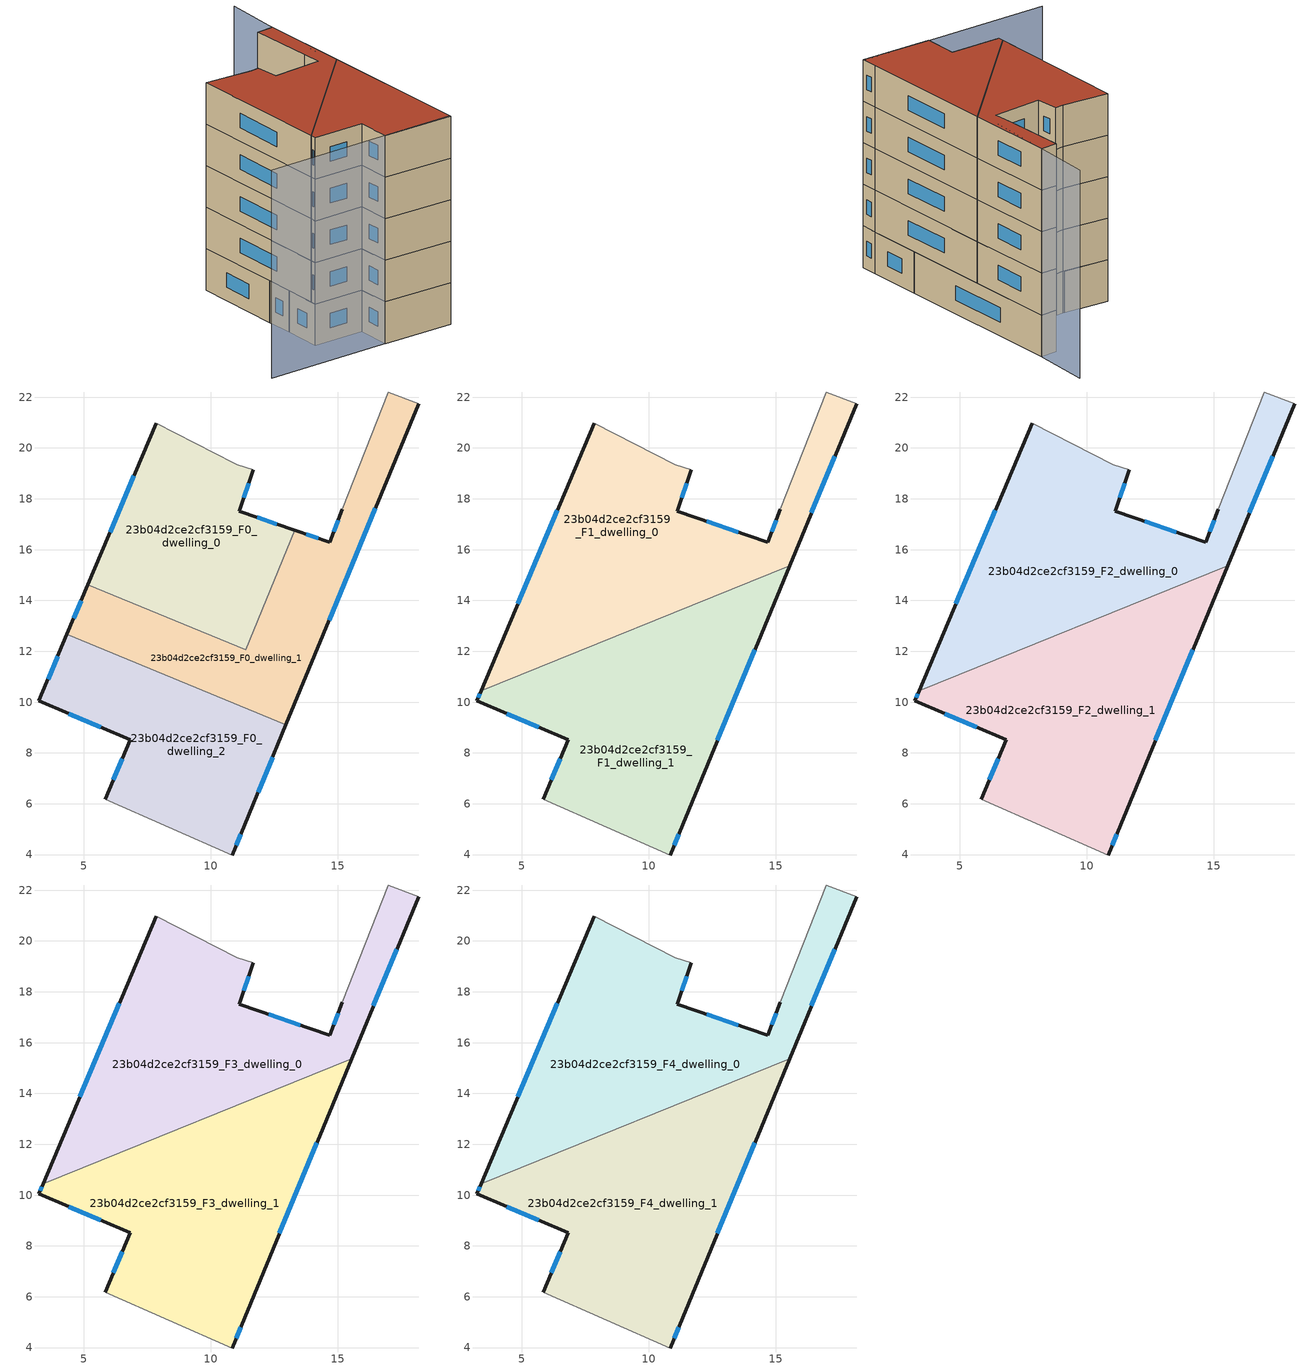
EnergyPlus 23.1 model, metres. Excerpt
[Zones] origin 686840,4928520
23b04d2ce2cf3159_F0_dwelling_0
 floor ground (EU_floor_Construction): 11.68,19.15 11.13,17.51 13.31,16.76 11.37,12.06 5.17,14.63 7.85,20.98 10.92,19.4 11.04,19.34 z0
 wall outside (EU_wall_Construction): 7.85,20.98 5.17,14.63 / 13.31,16.76 11.13,17.51 11.68,19.15 z0:3
 wall to 23b04d2ce2cf3159_F0_dwelling_1 (EU_wall_Construction): 5.17,14.63 11.37,12.06 13.31,16.76 z0:3
 wall adiabatic (EU_wall_Construction): 11.68,19.15 11.04,19.34 10.92,19.4 7.85,20.98 z0:3
 window (EU_Window_Construction): 6.98,18.92 6.04,16.69 / 11.31,18.05 11.5,18.62 / 12.6,17.01 11.84,17.27 z0.98:2.02
23b04d2ce2cf3159_F0_dwelling_1
 floor ground (EU_floor_Construction): 18.18,21.75 12.96,9.11 4.34,12.66 5.17,14.63 11.37,12.06 13.31,16.76 14.68,16.29 15.18,17.58 16.98,22.2 z0
 wall outside (EU_wall_Construction): 15.18,17.58 14.68,16.29 13.31,16.76 / 12.96,9.11 18.18,21.75 / 5.17,14.63 4.34,12.66 z0:3
 wall adiabatic (EU_wall_Construction): 18.18,21.75 16.98,22.2 15.18,17.58 z0:3
 wall to 23b04d2ce2cf3159_F0_dwelling_2 (EU_wall_Construction): 4.34,12.66 12.96,9.11 z0:3
 window (EU_Window_Construction): 14.23,16.45 13.75,16.61 / 15.01,17.16 14.84,16.71 / 14.65,13.22 16.48,17.64 / 4.9,13.99 4.61,13.3 z0.98:2.02
23b04d2ce2cf3159_F0_dwelling_2
 floor ground (EU_floor_Construction): 12.96,9.11 11.34,5.18 10.84,3.98 5.85,6.18 6.84,8.52 3.24,10.04 4.34,12.66 z0
 wall outside (EU_wall_Construction): 4.34,12.66 3.24,10.04 6.84,8.52 5.85,6.18 / 10.84,3.98 11.34,5.18 12.96,9.11 z0:3
 wall adiabatic (EU_wall_Construction): 5.85,6.18 10.84,3.98 z0:3
 window (EU_Window_Construction): 3.98,11.81 3.6,10.9 / 11.86,6.46 12.43,7.83 / 11,4.37 11.17,4.79 / 6.51,7.76 6.17,6.94 / 4.41,9.55 5.67,9.02 z0.98:2.02
23b04d2ce2cf3159_F1_dwelling_0
 floor to 23b04d2ce2cf3159_F0_dwelling_0 (EU_floor_Construction): 11.68,19.15 11.13,17.51 13.31,16.76 12.17,14 9.4,12.88 5.17,14.63 7.85,20.98 11.04,19.34 z3
 floor to 23b04d2ce2cf3159_F0_dwelling_1 (EU_floor_Construction): 18.18,21.75 15.54,15.37 12.17,14 13.31,16.76 14.68,16.29 15.18,17.58 16.98,22.2 z3; 9.4,12.88 6.58,11.74 4.34,12.66 5.17,14.63 z3
 floor to 23b04d2ce2cf3159_F0_dwelling_2 (EU_floor_Construction): 6.58,11.74 3.41,10.45 4.34,12.66 z3
 wall outside (EU_wall_Construction): 15.18,17.58 14.68,16.29 11.13,17.51 11.68,19.15 / 15.54,15.37 18.18,21.75 / 7.85,20.98 3.41,10.45 z3:6
 wall adiabatic (EU_wall_Construction): 18.18,21.75 16.98,22.2 15.18,17.58 / 11.68,19.15 11.04,19.34 7.85,20.98 z3:6
 wall to 23b04d2ce2cf3159_F1_dwelling_1 (EU_wall_Construction): 3.41,10.45 15.54,15.37 z3:6
 window (EU_Window_Construction): 13.52,16.69 12.28,17.12 / 15.01,17.16 14.84,16.71 / 16.4,17.45 17.32,19.67 / 6.4,17.56 4.85,13.88 / 11.31,18.05 11.5,18.62 z3.98:5.02
23b04d2ce2cf3159_F1_dwelling_1
 floor to 23b04d2ce2cf3159_F0_dwelling_1 (EU_floor_Construction): 15.54,15.37 12.96,9.11 6.58,11.74 9.4,12.88 11.37,12.06 12.17,14 z3
 floor to 23b04d2ce2cf3159_F0_dwelling_2 (EU_floor_Construction): 12.96,9.11 11.34,5.18 10.84,3.98 5.85,6.18 6.84,8.52 3.24,10.04 3.41,10.45 6.58,11.74 z3
 floor to 23b04d2ce2cf3159_F0_dwelling_0 (EU_floor_Construction): 12.17,14 11.37,12.06 9.4,12.88 z3
 wall outside (EU_wall_Construction): 3.41,10.45 3.24,10.04 6.84,8.52 5.85,6.18 / 10.84,3.98 11.34,5.18 15.54,15.37 z3:6
 wall adiabatic (EU_wall_Construction): 5.85,6.18 10.84,3.98 z3:6
 window (EU_Window_Construction): 6.51,7.76 6.17,6.94 / 4.41,9.55 5.67,9.02 / 3.35,10.32 3.29,10.18 / 12.7,8.5 14.18,12.06 / 11,4.37 11.17,4.79 z3.98:5.02
23b04d2ce2cf3159_F2_dwelling_0
 floor to 23b04d2ce2cf3159_F1_dwelling_0 (EU_floor_Construction): 18.18,21.75 15.54,15.37 3.41,10.45 7.85,20.98 11.04,19.34 11.68,19.15 11.13,17.51 14.68,16.29 15.18,17.58 16.98,22.2 z6
 wall outside (EU_wall_Construction): 15.18,17.58 14.68,16.29 11.13,17.51 11.68,19.15 / 15.54,15.37 18.18,21.75 / 7.85,20.98 3.41,10.45 z6:9
 wall adiabatic (EU_wall_Construction): 18.18,21.75 16.98,22.2 15.18,17.58 / 11.68,19.15 11.04,19.34 7.85,20.98 z6:9
 wall to 23b04d2ce2cf3159_F2_dwelling_1 (EU_wall_Construction): 3.41,10.45 15.54,15.37 z6:9
 window (EU_Window_Construction): 13.52,16.69 12.28,17.12 / 15.01,17.16 14.84,16.71 / 16.4,17.45 17.32,19.67 / 6.4,17.56 4.85,13.88 / 11.31,18.05 11.5,18.62 z6.98:8.02
23b04d2ce2cf3159_F2_dwelling_1
 floor to 23b04d2ce2cf3159_F1_dwelling_1 (EU_floor_Construction): 15.54,15.37 11.34,5.18 10.84,3.98 5.85,6.18 6.84,8.52 3.24,10.04 3.41,10.45 z6
 wall outside (EU_wall_Construction): 3.41,10.45 3.24,10.04 6.84,8.52 5.85,6.18 / 10.84,3.98 11.34,5.18 15.54,15.37 z6:9
 wall adiabatic (EU_wall_Construction): 5.85,6.18 10.84,3.98 z6:9
 window (EU_Window_Construction): 6.51,7.76 6.17,6.94 / 4.41,9.55 5.67,9.02 / 3.35,10.32 3.29,10.18 / 12.7,8.5 14.18,12.06 / 11,4.37 11.17,4.79 z6.98:8.02
23b04d2ce2cf3159_F3_dwelling_0
 floor to 23b04d2ce2cf3159_F2_dwelling_0 (EU_floor_Construction): 18.18,21.75 15.54,15.37 3.41,10.45 7.85,20.98 11.04,19.34 11.68,19.15 11.13,17.51 14.68,16.29 15.18,17.58 16.98,22.2 z9
 wall outside (EU_wall_Construction): 15.18,17.58 14.68,16.29 11.13,17.51 11.68,19.15 / 15.54,15.37 18.18,21.75 / 7.85,20.98 3.41,10.45 z9:12
 wall adiabatic (EU_wall_Construction): 18.18,21.75 16.98,22.2 15.18,17.58 / 11.68,19.15 11.04,19.34 7.85,20.98 z9:12
 wall to 23b04d2ce2cf3159_F3_dwelling_1 (EU_wall_Construction): 3.41,10.45 15.54,15.37 z9:12
 window (EU_Window_Construction): 13.52,16.69 12.28,17.12 / 15.01,17.16 14.84,16.71 / 16.4,17.45 17.32,19.67 / 6.4,17.56 4.85,13.88 / 11.31,18.05 11.5,18.62 z9.98:11.02
23b04d2ce2cf3159_F3_dwelling_1
 floor to 23b04d2ce2cf3159_F2_dwelling_1 (EU_floor_Construction): 15.54,15.37 11.34,5.18 10.84,3.98 5.85,6.18 6.84,8.52 3.24,10.04 3.41,10.45 z9
 wall outside (EU_wall_Construction): 3.41,10.45 3.24,10.04 6.84,8.52 5.85,6.18 / 10.84,3.98 11.34,5.18 15.54,15.37 z9:12
 wall adiabatic (EU_wall_Construction): 5.85,6.18 10.84,3.98 z9:12
 window (EU_Window_Construction): 6.51,7.76 6.17,6.94 / 4.41,9.55 5.67,9.02 / 3.35,10.32 3.29,10.18 / 12.7,8.5 14.18,12.06 / 11,4.37 11.17,4.79 z9.98:11.02
23b04d2ce2cf3159_F4_dwelling_0
 floor to 23b04d2ce2cf3159_F3_dwelling_0 (EU_floor_Construction): 18.18,21.75 15.54,15.37 3.41,10.45 7.85,20.98 11.04,19.34 11.68,19.15 11.13,17.51 14.68,16.29 15.18,17.58 16.98,22.2 z12
 wall outside (EU_wall_Construction): 15.18,17.58 14.68,16.29 11.13,17.51 11.68,19.15 / 15.54,15.37 18.18,21.75 / 7.85,20.98 3.41,10.45 z12:15
 wall adiabatic (EU_wall_Construction): 18.18,21.75 16.98,22.2 15.18,17.58 / 11.68,19.15 11.04,19.34 7.85,20.98 z12:15
 wall to 23b04d2ce2cf3159_F4_dwelling_1 (EU_wall_Construction): 3.41,10.45 15.54,15.37 z12:15
 window (EU_Window_Construction): 13.52,16.69 12.28,17.12 / 15.01,17.16 14.84,16.71 / 16.4,17.45 17.32,19.67 / 6.4,17.56 4.85,13.88 / 11.31,18.05 11.5,18.62 z12.98:14.02
 roof outside (EU_roof_Construction): 15.54,15.37 18.18,21.75 16.98,22.2 15.18,17.58 14.68,16.29 11.13,17.51 11.68,19.15 11.04,19.34 7.85,20.98 3.41,10.45 z15
23b04d2ce2cf3159_F4_dwelling_1
 floor to 23b04d2ce2cf3159_F3_dwelling_1 (EU_floor_Construction): 15.54,15.37 11.34,5.18 10.84,3.98 5.85,6.18 6.84,8.52 3.24,10.04 3.41,10.45 z12
 wall outside (EU_wall_Construction): 3.41,10.45 3.24,10.04 6.84,8.52 5.85,6.18 / 10.84,3.98 11.34,5.18 15.54,15.37 z12:15
 wall adiabatic (EU_wall_Construction): 5.85,6.18 10.84,3.98 z12:15
 window (EU_Window_Construction): 6.51,7.76 6.17,6.94 / 4.41,9.55 5.67,9.02 / 3.35,10.32 3.29,10.18 / 12.7,8.5 14.18,12.06 / 11,4.37 11.17,4.79 z12.98:14.02
 roof outside (EU_roof_Construction): 11.34,5.18 15.54,15.37 3.41,10.45 3.24,10.04 6.84,8.52 5.85,6.18 10.84,3.98 z15
shading: -2.95,9.86 10.88,4.08 / 20.1,25.73 15.89,17 z0:15
[Building]
EU S2 Campaign: North Axis=0; Terrain=City; Solar Distribution=FullExterior
[Site:Location]
Bologna: Latitude=44.5; Longitude=11.25; Time Zone=1; Elevation=37
[SizingPeriod:WeatherFileDays]
AnnualSizingPeriod: Begin Month=1; Begin Day of Month=1; End Month=12; End Day of Month=31; Day of Week for Start Day=Monday; Use Weather File Daylight Saving Period=No; Use Weather File Rain and Snow Indicators=No
[MATERIAL]
EU_InternalMass_Material: Roughness=MediumRough; Thickness=0.1; Conductivity=1; Density=1800; Specific Heat=900; Thermal Absorptance=0.9; Solar Absorptance=0.7; Visible Absorptance=0.7
[MATERIAL:NOMASS] Roughness=MediumRough; Thermal Absorptance=0.9; Solar Absorptance=0.7; Visible Absorptance=0.7
Name | Thermal Resistance
EU_wall_NoMass | 0.905828
EU_roof_NoMass | 0.37593
EU_floor_NoMass | 0.67114
[WINDOWMATERIAL:SIMPLEGLAZINGSYSTEM]
EU_Window_SimpleGlazing: UFactor=4.52486; Solar Heat Gain Coefficient=0.85; Visible Transmittance=0.85
[CONSTRUCTION]
EU_wall_Construction: EU_wall_NoMass
EU_roof_Construction: EU_roof_NoMass
EU_floor_Construction: EU_floor_NoMass
EU_Window_Construction: EU_Window_SimpleGlazing
EU_InternalMass_Construction: EU_InternalMass_Material
[ZONE] Type=1; Multiplier=1; Ceiling Height=autocalculate; Floor Area=autocalculate; Part of Total Floor Area=Yes
Name | Volume
23b04d2ce2cf3159_F0_dwelling_0; 23b04d2ce2cf3159_F0_dwelling_1 | 122.822
23b04d2ce2cf3159_F1_dwelling_0; 23b04d2ce2cf3159_F2_dwelling_0; 23b04d2ce2cf3159_F3_dwelling_0; 23b04d2ce2cf3159_F4_dwelling_0 | 184.23
23b04d2ce2cf3159_F1_dwelling_1; 23b04d2ce2cf3159_F2_dwelling_1; 23b04d2ce2cf3159_F3_dwelling_1; 23b04d2ce2cf3159_F4_dwelling_1 | 184.235
23b04d2ce2cf3159_F0_dwelling_2 | 122.82
[INTERNALMASS] Construction=EU_InternalMass_Construction
Name | Zone or ZoneList | Surface Area
23b04d2ce2cf3159_F0_dwelling_0_EU_InternalMass | 23b04d2ce2cf3159_F0_dwelling_0 | 40.9402
23b04d2ce2cf3159_F0_dwelling_1_EU_InternalMass | 23b04d2ce2cf3159_F0_dwelling_1 | 40.9406
23b04d2ce2cf3159_F0_dwelling_2_EU_InternalMass | 23b04d2ce2cf3159_F0_dwelling_2 | 40.9412
23b04d2ce2cf3159_F1_dwelling_0_EU_InternalMass | 23b04d2ce2cf3159_F1_dwelling_0 | 61.4101
23b04d2ce2cf3159_F1_dwelling_1_EU_InternalMass | 23b04d2ce2cf3159_F1_dwelling_1 | 61.4118
23b04d2ce2cf3159_F2_dwelling_0_EU_InternalMass | 23b04d2ce2cf3159_F2_dwelling_0 | 61.4101
23b04d2ce2cf3159_F2_dwelling_1_EU_InternalMass | 23b04d2ce2cf3159_F2_dwelling_1 | 61.4118
23b04d2ce2cf3159_F3_dwelling_0_EU_InternalMass | 23b04d2ce2cf3159_F3_dwelling_0 | 61.4101
23b04d2ce2cf3159_F3_dwelling_1_EU_InternalMass | 23b04d2ce2cf3159_F3_dwelling_1 | 61.4118
23b04d2ce2cf3159_F4_dwelling_0_EU_InternalMass | 23b04d2ce2cf3159_F4_dwelling_0 | 61.4101
23b04d2ce2cf3159_F4_dwelling_1_EU_InternalMass | 23b04d2ce2cf3159_F4_dwelling_1 | 61.4118
[OTHEREQUIPMENT] Fuel Type=Electricity; Design Level Calculation Method=Watts/Area; Power per Zone Floor Area=1; Fraction Latent=0; Fraction Radiant=0; Fraction Lost=0; Carbon Dioxide Generation Rate=0; EndUse Subcategory=EU_Step8_InternalGains
Name | Zone or ZoneList or Space or SpaceList | Schedule
EU_Step8_InternalGain_23b04d2ce2cf3159_F0_dwelling_0_f000 | 23b04d2ce2cf3159_F0_dwelling_0 | EU_Step8_GainSchedule_23b04d2ce2cf3159_F0_dwelling_0_f000
EU_Step8_InternalGain_23b04d2ce2cf3159_F0_dwelling_1_f000 | 23b04d2ce2cf3159_F0_dwelling_1 | EU_Step8_GainSchedule_23b04d2ce2cf3159_F0_dwelling_1_f000
EU_Step8_InternalGain_23b04d2ce2cf3159_F0_dwelling_2_f000 | 23b04d2ce2cf3159_F0_dwelling_2 | EU_Step8_GainSchedule_23b04d2ce2cf3159_F0_dwelling_2_f000
EU_Step8_InternalGain_23b04d2ce2cf3159_F1_dwelling_0_f000 | 23b04d2ce2cf3159_F1_dwelling_0 | EU_Step8_GainSchedule_23b04d2ce2cf3159_F1_dwelling_0_f000
EU_Step8_InternalGain_23b04d2ce2cf3159_F1_dwelling_1_f000 | 23b04d2ce2cf3159_F1_dwelling_1 | EU_Step8_GainSchedule_23b04d2ce2cf3159_F1_dwelling_1_f000
EU_Step8_InternalGain_23b04d2ce2cf3159_F2_dwelling_0_f000 | 23b04d2ce2cf3159_F2_dwelling_0 | EU_Step8_GainSchedule_23b04d2ce2cf3159_F2_dwelling_0_f000
EU_Step8_InternalGain_23b04d2ce2cf3159_F2_dwelling_1_f000 | 23b04d2ce2cf3159_F2_dwelling_1 | EU_Step8_GainSchedule_23b04d2ce2cf3159_F2_dwelling_1_f000
EU_Step8_InternalGain_23b04d2ce2cf3159_F3_dwelling_0_f000 | 23b04d2ce2cf3159_F3_dwelling_0 | EU_Step8_GainSchedule_23b04d2ce2cf3159_F3_dwelling_0_f000
EU_Step8_InternalGain_23b04d2ce2cf3159_F3_dwelling_1_f000 | 23b04d2ce2cf3159_F3_dwelling_1 | EU_Step8_GainSchedule_23b04d2ce2cf3159_F3_dwelling_1_f000
EU_Step8_InternalGain_23b04d2ce2cf3159_F4_dwelling_0_f000 | 23b04d2ce2cf3159_F4_dwelling_0 | EU_Step8_GainSchedule_23b04d2ce2cf3159_F4_dwelling_0_f000
EU_Step8_InternalGain_23b04d2ce2cf3159_F4_dwelling_1_f000 | 23b04d2ce2cf3159_F4_dwelling_1 | EU_Step8_GainSchedule_23b04d2ce2cf3159_F4_dwelling_1_f000
[ZONEVENTILATION:DESIGNFLOWRATE] Schedule=EU_AlwaysOn; Design Flow Rate Calculation Method=AirChanges/Hour; Air Changes per Hour=0.73129; Ventilation Type=Natural; Fan Pressure Rise=0; Fan Total Efficiency=1; Constant Term Coefficient=1; Temperature Term Coefficient=0; Velocity Term Coefficient=0; Velocity Squared Term Coefficient=0; Minimum Indoor Temperature=-100; Maximum Indoor Temperature=100; Delta Temperature=-100; Minimum Outdoor Temperature=-100; Maximum Outdoor Temperature=100; Maximum Wind Speed=40
Name | Zone or ZoneList or Space or SpaceList
EU_ConstantAir_23b04d2ce2cf3159_F0_dwelling_0 | 23b04d2ce2cf3159_F0_dwelling_0
EU_ConstantAir_23b04d2ce2cf3159_F0_dwelling_1 | 23b04d2ce2cf3159_F0_dwelling_1
EU_ConstantAir_23b04d2ce2cf3159_F0_dwelling_2 | 23b04d2ce2cf3159_F0_dwelling_2
EU_ConstantAir_23b04d2ce2cf3159_F1_dwelling_0 | 23b04d2ce2cf3159_F1_dwelling_0
EU_ConstantAir_23b04d2ce2cf3159_F1_dwelling_1 | 23b04d2ce2cf3159_F1_dwelling_1
EU_ConstantAir_23b04d2ce2cf3159_F2_dwelling_0 | 23b04d2ce2cf3159_F2_dwelling_0
EU_ConstantAir_23b04d2ce2cf3159_F2_dwelling_1 | 23b04d2ce2cf3159_F2_dwelling_1
EU_ConstantAir_23b04d2ce2cf3159_F3_dwelling_0 | 23b04d2ce2cf3159_F3_dwelling_0
EU_ConstantAir_23b04d2ce2cf3159_F3_dwelling_1 | 23b04d2ce2cf3159_F3_dwelling_1
EU_ConstantAir_23b04d2ce2cf3159_F4_dwelling_0 | 23b04d2ce2cf3159_F4_dwelling_0
EU_ConstantAir_23b04d2ce2cf3159_F4_dwelling_1 | 23b04d2ce2cf3159_F4_dwelling_1
[HVACTEMPLATE:THERMOSTAT] Constant Heating Setpoint=20; Constant Cooling Setpoint=50
EU_HeatOnly_23b04d2ce2cf3159_F0_dwelling_0; EU_HeatOnly_23b04d2ce2cf3159_F0_dwelling_1; EU_HeatOnly_23b04d2ce2cf3159_F0_dwelling_2; EU_HeatOnly_23b04d2ce2cf3159_F1_dwelling_0; EU_HeatOnly_23b04d2ce2cf3159_F1_dwelling_1; EU_HeatOnly_23b04d2ce2cf3159_F2_dwelling_0; EU_HeatOnly_23b04d2ce2cf3159_F2_dwelling_1; EU_HeatOnly_23b04d2ce2cf3159_F3_dwelling_0; EU_HeatOnly_23b04d2ce2cf3159_F3_dwelling_1; EU_HeatOnly_23b04d2ce2cf3159_F4_dwelling_0; EU_HeatOnly_23b04d2ce2cf3159_F4_dwelling_1
[HVACTEMPLATE:ZONE:IDEALLOADSAIRSYSTEM] System Availability Schedule=EU_AlwaysOn; Maximum Heating Supply Air Temperature=50; Minimum Cooling Supply Air Temperature=13; Maximum Heating Supply Air Humidity Ratio=0.0156; Minimum Cooling Supply Air Humidity Ratio=0.0077; Heating Limit=NoLimit; Cooling Limit=NoLimit; Heating Availability Schedule=EU_AlwaysOn; Cooling Availability Schedule=EU_CoolingOff; Dehumidification Control Type=ConstantSensibleHeatRatio; Cooling Sensible Heat Ratio=0.7; Dehumidification Setpoint=60; Humidification Control Type=None; Humidification Setpoint=30; Outdoor Air Method=None; Outdoor Air Flow Rate per Person=0.00944; Outdoor Air Flow Rate per Zone Floor Area=0; Outdoor Air Flow Rate per Zone=0; Demand Controlled Ventilation Type=None; Outdoor Air Economizer Type=NoEconomizer; Heat Recovery Type=None; Sensible Heat Recovery Effectiveness=0.7; Latent Heat Recovery Effectiveness=0.65
Name | Template Thermostat
23b04d2ce2cf3159_F0_dwelling_0 | EU_HeatOnly_23b04d2ce2cf3159_F0_dwelling_0
23b04d2ce2cf3159_F0_dwelling_1 | EU_HeatOnly_23b04d2ce2cf3159_F0_dwelling_1
23b04d2ce2cf3159_F0_dwelling_2 | EU_HeatOnly_23b04d2ce2cf3159_F0_dwelling_2
23b04d2ce2cf3159_F1_dwelling_0 | EU_HeatOnly_23b04d2ce2cf3159_F1_dwelling_0
23b04d2ce2cf3159_F1_dwelling_1 | EU_HeatOnly_23b04d2ce2cf3159_F1_dwelling_1
23b04d2ce2cf3159_F2_dwelling_0 | EU_HeatOnly_23b04d2ce2cf3159_F2_dwelling_0
23b04d2ce2cf3159_F2_dwelling_1 | EU_HeatOnly_23b04d2ce2cf3159_F2_dwelling_1
23b04d2ce2cf3159_F3_dwelling_0 | EU_HeatOnly_23b04d2ce2cf3159_F3_dwelling_0
23b04d2ce2cf3159_F3_dwelling_1 | EU_HeatOnly_23b04d2ce2cf3159_F3_dwelling_1
23b04d2ce2cf3159_F4_dwelling_0 | EU_HeatOnly_23b04d2ce2cf3159_F4_dwelling_0
23b04d2ce2cf3159_F4_dwelling_1 | EU_HeatOnly_23b04d2ce2cf3159_F4_dwelling_1
[SIZING:ZONE] Zone Cooling Design Supply Air Temperature Input Method=SupplyAirTemperature; Zone Cooling Design Supply Air Temperature=13; Zone Heating Design Supply Air Temperature Input Method=SupplyAirTemperature; Zone Heating Design Supply Air Temperature=50; Zone Cooling Design Supply Air Humidity Ratio=0.008; Zone Heating Design Supply Air Humidity Ratio=0.008; Cooling Design Air Flow Method=DesignDay; Cooling Design Air Flow Rate=0; Cooling Minimum Air Flow per Zone Floor Area=0.000762; Cooling Minimum Air Flow=0; Cooling Minimum Air Flow Fraction=0.2; Heating Design Air Flow Method=DesignDay; Heating Design Air Flow Rate=0; Heating Maximum Air Flow per Zone Floor Area=0.002032; Heating Maximum Air Flow=0.141576; Heating Maximum Air Flow Fraction=0.3; Account for Dedicated Outdoor Air System=No; Dedicated Outdoor Air System Control Strategy=NeutralSupplyAir; Dedicated Outdoor Air Low Setpoint Temperature for Design=autosize; Dedicated Outdoor Air High Setpoint Temperature for Design=autosize; Zone Load Sizing Method=Sensible Load Only No Latent Load; Zone Latent Cooling Design Supply Air Humidity Ratio Input Method=HumidityRatioDifference; Zone Cooling Design Supply Air Humidity Ratio Difference=0.005; Zone Latent Heating Design Supply Air Humidity Ratio Input Method=HumidityRatioDifference; Zone Humidification Design Supply Air Humidity Ratio Difference=0.005
23b04d2ce2cf3159_F0_dwelling_0; 23b04d2ce2cf3159_F0_dwelling_1; 23b04d2ce2cf3159_F0_dwelling_2; 23b04d2ce2cf3159_F1_dwelling_0; 23b04d2ce2cf3159_F1_dwelling_1; 23b04d2ce2cf3159_F2_dwelling_0; 23b04d2ce2cf3159_F2_dwelling_1; 23b04d2ce2cf3159_F3_dwelling_0; 23b04d2ce2cf3159_F3_dwelling_1; 23b04d2ce2cf3159_F4_dwelling_0; 23b04d2ce2cf3159_F4_dwelling_1
[SCHEDULE:CONSTANT]
Name | Hourly Value
EU_AlwaysOn | 1
EU_CoolingOff | 0
[SCHEDULE:FILE] Column Number=1; Rows to Skip at Top=0; Number of Hours of Data=8760; Column Separator=Comma; Interpolate to Timestep=No; Minutes per Item=60; Adjust Schedule for Daylight Savings=Yes
Name | File
EU_Step8_GainSchedule_23b04d2ce2cf3159_F0_dwelling_0_f000 | ../../schedules/23b04d2ce2cf3159/23b04d2ce2cf3159_F0_dwelling_0_f000_gain.csv
EU_Step8_GainSchedule_23b04d2ce2cf3159_F0_dwelling_1_f000 | ../../schedules/23b04d2ce2cf3159/23b04d2ce2cf3159_F0_dwelling_1_f000_gain.csv
EU_Step8_GainSchedule_23b04d2ce2cf3159_F0_dwelling_2_f000 | ../../schedules/23b04d2ce2cf3159/23b04d2ce2cf3159_F0_dwelling_2_f000_gain.csv
EU_Step8_GainSchedule_23b04d2ce2cf3159_F1_dwelling_0_f000 | ../../schedules/23b04d2ce2cf3159/23b04d2ce2cf3159_F1_dwelling_0_f000_gain.csv
EU_Step8_GainSchedule_23b04d2ce2cf3159_F1_dwelling_1_f000 | ../../schedules/23b04d2ce2cf3159/23b04d2ce2cf3159_F1_dwelling_1_f000_gain.csv
EU_Step8_GainSchedule_23b04d2ce2cf3159_F2_dwelling_0_f000 | ../../schedules/23b04d2ce2cf3159/23b04d2ce2cf3159_F2_dwelling_0_f000_gain.csv
EU_Step8_GainSchedule_23b04d2ce2cf3159_F2_dwelling_1_f000 | ../../schedules/23b04d2ce2cf3159/23b04d2ce2cf3159_F2_dwelling_1_f000_gain.csv
EU_Step8_GainSchedule_23b04d2ce2cf3159_F3_dwelling_0_f000 | ../../schedules/23b04d2ce2cf3159/23b04d2ce2cf3159_F3_dwelling_0_f000_gain.csv
EU_Step8_GainSchedule_23b04d2ce2cf3159_F3_dwelling_1_f000 | ../../schedules/23b04d2ce2cf3159/23b04d2ce2cf3159_F3_dwelling_1_f000_gain.csv
EU_Step8_GainSchedule_23b04d2ce2cf3159_F4_dwelling_0_f000 | ../../schedules/23b04d2ce2cf3159/23b04d2ce2cf3159_F4_dwelling_0_f000_gain.csv
EU_Step8_GainSchedule_23b04d2ce2cf3159_F4_dwelling_1_f000 | ../../schedules/23b04d2ce2cf3159/23b04d2ce2cf3159_F4_dwelling_1_f000_gain.csv
